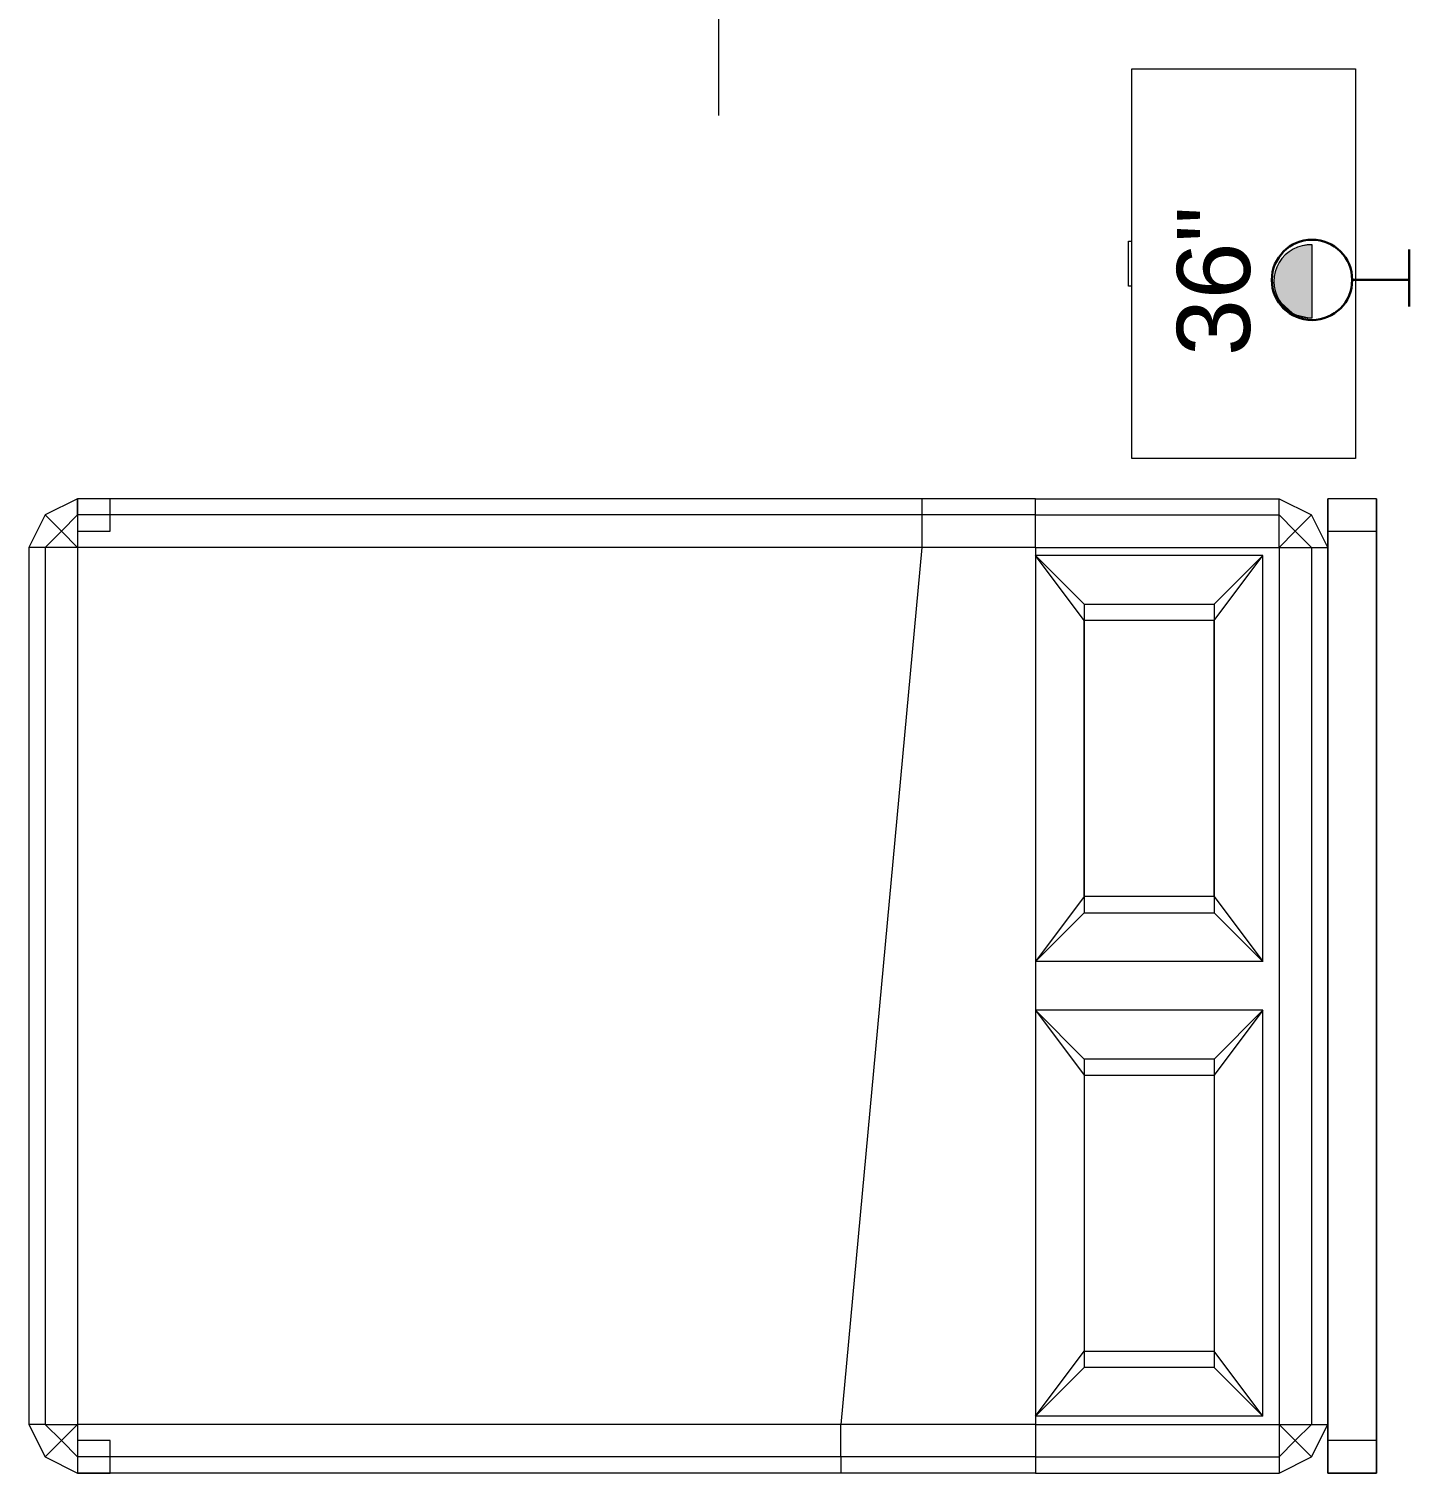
# Model space of a CAD drawing. Header units: inches. Extents: x -1176 to 1482, y -2527 to 978.
# Drawn here: x 1004.9 to 1089.9, y 477.9 to 566.8 of the extents above; entities that cross this region are included whole.
import ezdxf

# ---------------------------------------------------------------- set-up
doc = ezdxf.new("R2010")
doc.units = ezdxf.units.IN
doc.header["$MEASUREMENT"] = 0
for name, color, linetype, lineweight in [('A-ANNO-NOTE', 131, 'Continuous', 40), ('A-AREA-IDEN', 2, 'Continuous', 9), ('G-IMPT', 8, 'Continuous', 9), ('I-FURN', 30, 'Continuous', 9)]:
    doc.layers.add(name, color=color, linetype=linetype, lineweight=lineweight)
doc.styles.add('Swis721 Lt BT', font='swissl.ttf', dxfattribs={"height": 4.5})

# ---------------------------------------------------------------- blocks, each defined once
blk = doc.blocks.new('Bed_762 - 12ZBED04_dwg-V26-3rd Floor Power _ Signal')
at = {"layer": 'G-IMPT'}
for p, q in [((0, 60), (0, 0)), ((0, 60), (3, 60)), ((0, 58), (0, 60)), ((0, 58), (0, 60)), ((0, 0), (0, 60)), ((0, 0), (0, 60)), ((0, 60), (3, 60)), ((0, 60), (3, 60)), ((0, 60), (3, 60)), ((3, 60), (3, 0)), ((3, 60), (3, 58)), ((3, 60), (3, 58)), ((3, 57), (3, 60)), ((3, 60), (3, 0)), ((6, 60), (4, 59)), ((6, 60), (4, 59)), ((21, 60), (6, 60)), ((21, 60), (6, 60)), ((6, 59), (6, 60)), ((21, 60), (28, 60)), ((21, 60), (28, 60)), ((21, 59), (21, 60)), ((28, 60), (80, 60)), ((28, 60), (80, 60)), ((28, 60), (28, 59)), ((78, 58), (78, 60)), ((78, 58), (78, 60)), ((78, 60), (80, 60)), ((78, 60), (80, 60)), ((80, 60), (82, 59)), ((80, 60), (82, 59)), ((80, 59), (80, 60)), ((80, 60), (80, 58)), ((80, 60), (80, 58)), ((3, 57), (4, 59)), ((3, 57), (4, 59)), ((5, 58), (4, 59)), ((6, 59), (5, 58)), ((6, 57), (6, 59)), ((21, 59), (6, 59)), ((21, 57), (21, 59)), ((21, 59), (28, 59)), ((28, 59), (28, 57)), ((28, 59), (80, 59)), ((80, 59), (80, 57)), ((80, 59), (81, 58)), ((81, 58), (82, 59)), ((82, 59), (83, 57)), ((82, 59), (83, 57)), ((3, 58), (0, 58)), ((3, 58), (0, 58)), ((4, 57), (5, 58)), ((6, 57), (5, 58)), ((80, 58), (78, 58)), ((80, 58), (78, 58)), ((80, 57), (81, 58)), ((81, 58), (82, 57)), ((3, 57), (3, 3)), ((3, 57), (3, 3)), ((4, 57), (3, 57)), ((3, 3), (3, 57)), ((6, 57), (4, 57)), ((4, 57), (4, 3)), ((21, 57), (6, 57)), ((6, 57), (6, 3)), ((21, 57), (21, 56.5)), ((21, 57), (28, 57)), ((28, 57), (33, 3)), ((28, 57), (80, 57)), ((80, 57), (82, 57)), ((80, 57), (80, 3)), ((82, 57), (83, 57)), ((82, 57), (82, 3)), ((83, 57), (83, 3)), ((83, 57), (83, 3)), ((7, 31.5), (7, 56.5)), ((7, 56.5), (21, 56.5)), ((7, 56.5), (10, 53.5)), ((10, 52.5), (7, 56.5)), ((21, 56.5), (18, 53.5)), ((18, 52.5), (21, 56.5)), ((21, 56.5), (21, 31.5)), ((21, 56.5), (21, 31.5)), ((10, 53.5), (10, 52.5)), ((18, 53.5), (10, 53.5)), ((18, 53.5), (18, 52.5)), ((10, 52.5), (10, 35.5)), ((10, 35.5), (10, 52.5)), ((10, 52.5), (18, 52.5)), ((18, 52.5), (18, 35.5)), ((18, 35.5), (18, 52.5)), ((10, 35.5), (7, 31.5)), ((10, 35.5), (10, 34.5)), ((10, 35.5), (18, 35.5)), ((18, 35.5), (18, 34.5)), ((18, 35.5), (21, 31.5)), ((7, 31.5), (10, 34.5)), ((18, 34.5), (10, 34.5)), ((21, 31.5), (18, 34.5)), ((7, 31.5), (21, 31.5)), ((21, 31.5), (21, 28.5)), ((7, 3.5), (7, 28.5)), ((7, 28.5), (21, 28.5)), ((10, 25.5), (7, 28.5)), ((7, 28.5), (10, 24.5)), ((18, 25.5), (21, 28.5)), ((21, 28.5), (18, 24.5)), ((21, 28.5), (21, 3.5)), ((21, 28.5), (21, 3.5)), ((10, 25.5), (18, 25.5)), ((10, 25.5), (10, 24.5)), ((18, 25.5), (18, 24.5)), ((10, 24.5), (10, 7.5)), ((18, 24.5), (10, 24.5)), ((10, 24.5), (10, 7.5)), ((18, 24.5), (18, 7.5)), ((18, 24.5), (18, 7.5)), ((7, 3.5), (10, 7.5)), ((10, 7.5), (10, 6.5)), ((18, 7.5), (10, 7.5)), ((18, 7.5), (18, 6.5)), ((21, 3.5), (18, 7.5)), ((10, 6.5), (7, 3.5)), ((10, 6.5), (18, 6.5)), ((21, 3.5), (18, 6.5)), ((4, 1), (3, 3)), ((4, 1), (3, 3)), ((4, 3), (3, 3)), ((3, 0), (3, 3)), ((6, 3), (4, 3)), ((5, 2), (4, 3)), ((6, 3), (5, 2)), ((21, 3), (6, 3)), ((6, 3), (6, 1)), ((7, 3.5), (21, 3.5)), ((21, 3.5), (21, 3)), ((21, 3), (21, 1)), ((21, 3), (33, 3)), ((33, 1), (33, 3)), ((33, 3), (80, 3)), ((82, 3), (80, 3)), ((80, 3), (81, 2)), ((80, 3), (80, 1)), ((82, 3), (81, 2)), ((83, 3), (82, 1)), ((83, 3), (82, 1)), ((82, 3), (83, 3)), ((0, 0), (0, 2)), ((0, 0), (0, 2)), ((0, 2), (3, 2)), ((0, 2), (3, 2)), ((3, 2), (3, 0)), ((3, 2), (3, 0)), ((5, 2), (4, 1)), ((6, 1), (5, 2)), ((78, 0), (78, 2)), ((78, 0), (78, 2)), ((78, 2), (80, 2)), ((78, 2), (80, 2)), ((81, 2), (80, 1)), ((80, 2), (80, 0)), ((80, 2), (80, 0)), ((81, 2), (82, 1)), ((6, 0), (4, 1)), ((6, 0), (4, 1)), ((21, 1), (6, 1)), ((6, 1), (6, 0)), ((21, 1), (21, 0)), ((21, 1), (33, 1)), ((33, 1), (33, 0)), ((33, 1), (80, 1)), ((82, 1), (80, 0)), ((82, 1), (80, 0)), ((80, 1), (80, 0)), ((0, 0), (3, 0)), ((3, 0), (0, 0)), ((21, 0), (6, 0)), ((21, 0), (33, 0)), ((33, 0), (80, 0)), ((3, 0), (0, 0)), ((3, 0), (0, 0)), ((21, 0), (6, 0)), ((21, 0), (33, 0)), ((33, 0), (80, 0)), ((80, 0), (78, 0)), ((80, 0), (78, 0))]:
    blk.add_line(p, q, dxfattribs=at)
blk = doc.blocks.new('Bed_762 - Bed_762-6998506-3rd Floor Power _ Signal')
at = {"extrusion": (0, 0, -1), "zscale": -1, "rotation": 180}
blk.add_blockref('Bed_762 - 12ZBED04_dwg-V26-3rd Floor Power _ Signal', (0, 0), dxfattribs=at)
blk = doc.blocks.new('Bed_Side_Table_5122 - T-4-6544723-3rd Floor Power _ Signal')
at = {"layer": 'I-FURN'}
for p, q in [((-12, 9.787), (-1.378, 9.787)), ((-12, -3.992), (-12, 9.787)), ((-1.378, 10), (1.378, 10)), ((-1.378, 9.787), (-1.378, 10)), ((-1.378, 9.787), (1.378, 9.787)), ((1.378, 10), (1.378, 9.787)), ((1.378, 9.787), (12, 9.787)), ((12, 9.787), (12, -3.992)), ((12, -3.992), (-12, -3.992))]:
    blk.add_line(p, q, dxfattribs=at)

msp = doc.modelspace()

# ---------------------------------------------------------------- hatches: boundary and pattern name
at = {"layer": 'A-ANNO-NOTE', "lineweight": 9}
for points in [[(1083.849, 549.051), (1083.068, 553.416), (1081.646, 551.815), (1083.836, 549.067)], [(1081.646, 551.815), (1083.068, 553.416), (1081.917, 552.475)], [(1081.917, 552.475), (1083.068, 553.416), (1082.322, 552.965)], [(1082.382, 553.018), (1083.068, 553.416), (1082.848, 553.322)], [(1083.849, 549.051), (1083.849, 553.551), (1083.068, 553.416), (1083.846, 549.067)], [(1083.068, 553.416), (1083.849, 553.551), (1083.453, 553.518)], [(1083.849, 549.051), (1083.929, 549.067), (1083.849, 553.551), (1083.849, 549.067)], [(1083.929, 549.053), (1083.929, 553.549), (1083.849, 553.551), (1083.929, 549.067)], [(1081.604, 551.023), (1081.646, 551.815), (1081.59, 551.182)], [(1081.917, 550.127), (1081.646, 551.815), (1081.604, 551.023)], [(1083.849, 549.051), (1081.646, 551.815), (1081.917, 550.127), (1083.821, 549.067)], [(1081.917, 550.127), (1081.604, 551.023), (1081.665, 550.71)], [(1083.849, 549.051), (1081.917, 550.127), (1082.848, 549.28), (1083.779, 549.067)], [(1082.848, 549.28), (1081.917, 550.127), (1082.322, 549.637)], [(1083.849, 549.051), (1082.848, 549.28), (1083.22, 549.137), (1083.733, 549.067)]]:
    msp.add_hatch(color=256, dxfattribs=at).paths.add_polyline_path(points, flags=0)

# ---------------------------------------------------------------- linework, layer by layer
msp.add_line((1083.929, 549.053), (1083.929, 553.549), dxfattribs=at)
at = {"layer": 'A-ANNO-NOTE', "lineweight": 30}
for p, q in [((1089.91, 549.749), (1089.91, 553.255)), ((1089.91, 551.385), (1086.404, 551.385))]:
    msp.add_line(p, q, dxfattribs=at)
msp.add_circle((1083.929, 551.388), 2.475, dxfattribs=at)
at = {"layer": 'A-ANNO-NOTE', "lineweight": 9}
msp.add_arc((1083.836, 551.301), 2.25, 87.64269, 272.35731, dxfattribs=at)
at = {"layer": 'A-AREA-IDEN'}
msp.add_line((1047.391, 561.511), (1047.396, 596.046), dxfattribs=at)

# ---------------------------------------------------------------- block references
at = {"layer": 'I-FURN'}
for name, p, rotation in [('Bed_Side_Table_5122 - T-4-6544723-3rd Floor Power _ Signal', (1082.625, 552.388), 89.9999999999998), ('Bed_762 - Bed_762-6998506-3rd Floor Power _ Signal', (1087.899, 477.915), 180)]:
    msp.add_blockref(name, p, dxfattribs=dict(at, rotation=rotation))

# ---------------------------------------------------------------- texts
at = {"layer": 'A-ANNO-NOTE', "lineweight": 9, "insert": (1075.608, 546.702), "char_height": 4.5, "width": 10.302, "attachment_point": 1, "rotation": 90, "style": 'Swis721 Lt BT'}
msp.add_mtext('36"', dxfattribs=at)

doc.saveas('drawing.dxf')
